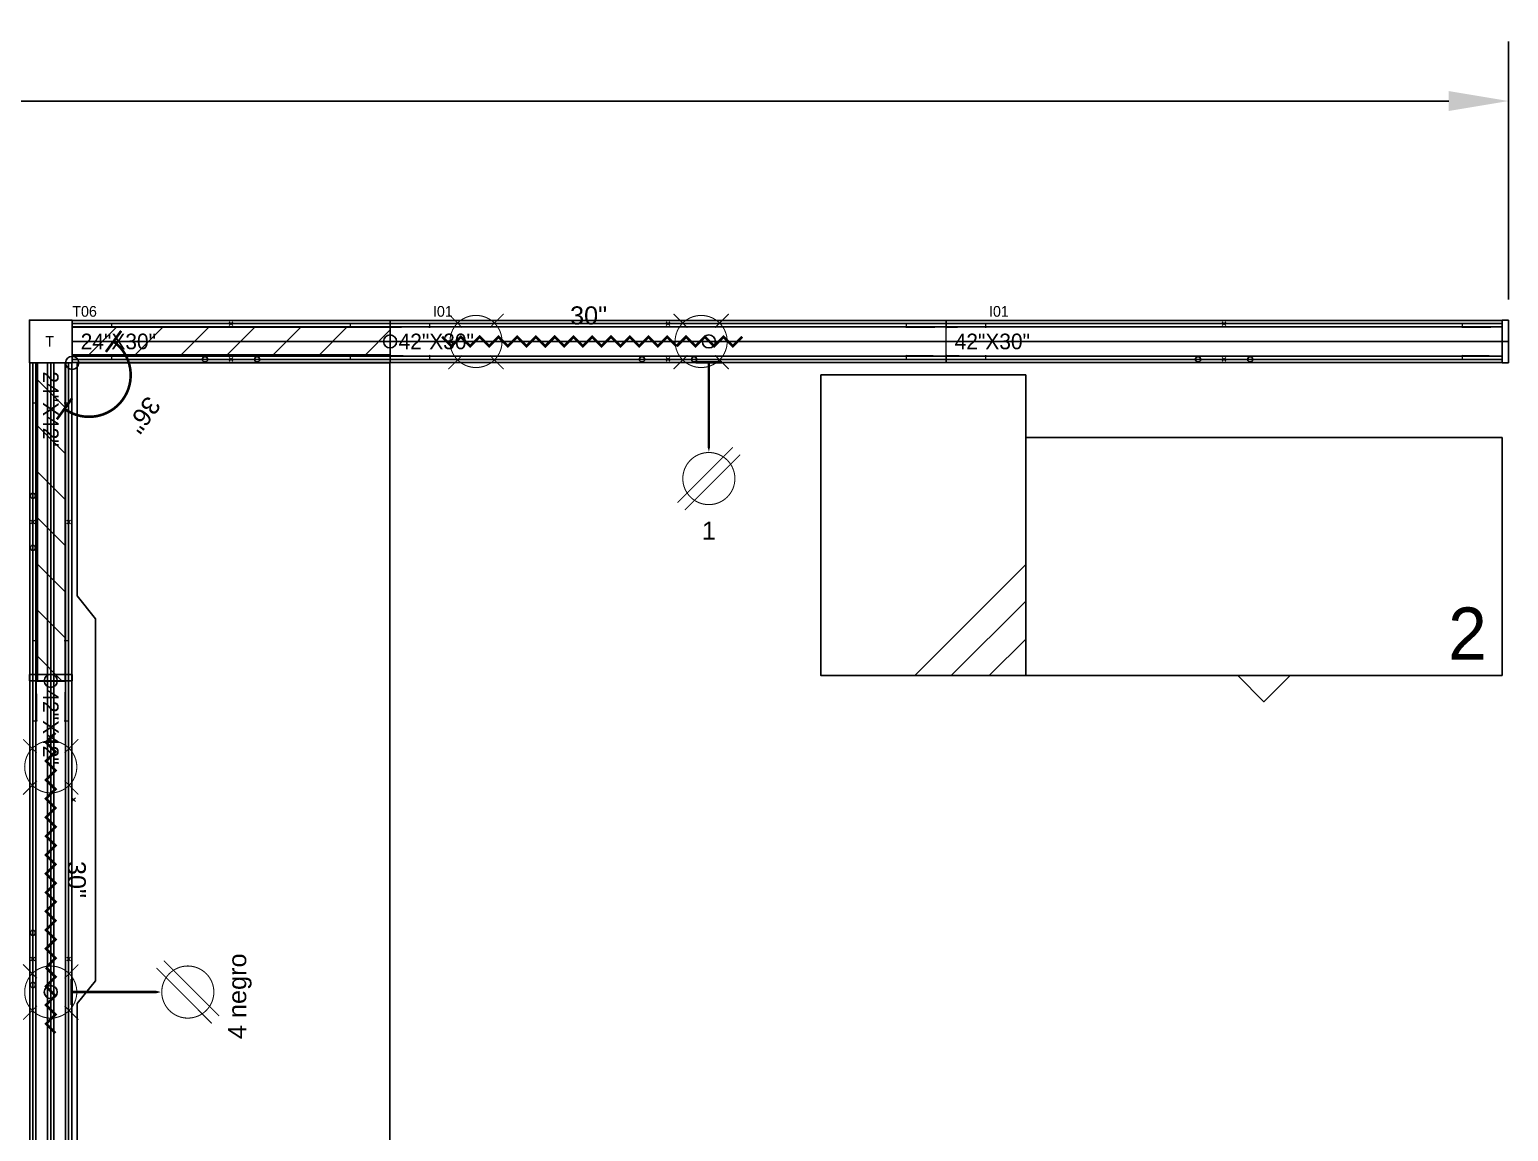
# Model space of a CAD drawing. Header units: inches. Extents: x 126 to 13186, y 9 to 361.
# Drawn here: x 2127.8 to 2239.5, y 124.7 to 207.9 of the extents above; entities that cross this region are included whole.
import ezdxf
from ezdxf.enums import TextEntityAlignment as Align

# ---------------------------------------------------------------- set-up
doc = ezdxf.new("R2010")
doc.units = ezdxf.units.IN
doc.header["$MEASUREMENT"] = 0
for name, color, linetype in [('DD2D', 7, 'Continuous'), ('DD2D_Geometry', 7, 'Continuous'), ('ELECTRI', 7, 'Continuous'), ('ENFASIS NEW', 7, 'Continuous'), ('Id Unión', 7, 'Continuous'), ('LATEFILE', 7, 'Continuous'), ('LATFILE', 7, 'Continuous'), ('LF', 7, 'Continuous'), ('S7000', 7, 'Continuous'), ('TEXT HARNESS', 7, 'Continuous')]:
    doc.layers.add(name, color=color, linetype=linetype)
doc.styles.add('ARIAL', font='arial.ttf')
doc.styles.get("Standard").update_dxf_attribs({"font": 'stylu.ttf'})
doc.dimstyles.get("Standard").update_dxf_attribs({"dimscale": 25, "dimtxt": 0.18, "dimasz": 0.18, "dimexe": 0.18, "dimexo": 0.0625, "dimgap": 0.09, "dimtad": 0, "dimtih": 1, "dimtoh": 1, "dimzin": 0, "dimdsep": 46, "dimlunit": 4, "dimtxsty": 'Standard', "dimcen": 0.09, "dimadec": 0, "dimazin": 0, "dimtfac": 1, "dimtofl": 0, "dimtmove": 0, "dimatfit": 3, "dimfxl": 1, "dimtolj": 1, "dimtzin": 0, "dimarcsym": 0})

# ---------------------------------------------------------------- blocks, each defined once
blk = doc.blocks.new('829030')
at = {"color": 1, "const_width": 0.002}
for points in [[(0.1385, 0.0265), (0.112, 0.053)], [(0.1915, 0.0265), (0.218, 0.053)], [(0.5705, 0.0265), (0.544, 0.053)], [(0.6235, 0.0265), (0.65, 0.053)], [(0.1385, -0.0265), (0.112, -0.053)], [(0.1915, -0.0265), (0.218, -0.053)], [(0.5705, -0.0265), (0.544, -0.053)], [(0.6235, -0.0265), (0.65, -0.053)]]:
    blk.add_lwpolyline(points, dxfattribs=at)
for points in [[(0.165, -0.05, -1), (0.165, 0.05, -1)], [(0.597, -0.05, 1), (0.597, 0.05, 1)]]:
    blk.add_lwpolyline(points, format="xyb", close=True, dxfattribs=at)
at = {"color": 1}
for points in [[(0.1, 0.009, 0.005, 0.005, 0), (0.118, -0.009, 0.005, 0.005, 0), (0.136, 0.009, 0.005, 0.005, 0), (0.154, -0.009, 0.005, 0.005, 0), (0.172, 0.009, 0.005, 0.005, 0), (0.19, -0.009, 0.005, 0.005, 0), (0.208, 0.009, 0.005, 0.005, 0), (0.226, -0.009, 0.005, 0.005, 0), (0.244, 0.009, 0.005, 0.005, 0), (0.262, -0.009, 0.005, 0.005, 0), (0.28, 0.009, 0.005, 0.005, 0), (0.298, -0.009, 0.005, 0.005, 0), (0.316, 0.009, 0.005, 0.005, 0), (0.334, -0.009, 0.005, 0.005, 0), (0.352, 0.009, 0.005, 0.005, 0), (0.37, -0.009, 0.005, 0.005, 0), (0.388, 0.009, 0.005, 0.005, 0), (0.406, -0.009, 0.005, 0.005, 0), (0.424, 0.009, 0.005, 0.005, 0), (0.442, -0.009, 0.005, 0.005, 0), (0.46, 0.009, 0.005, 0.005, 0), (0.478, -0.009, 0.005, 0.005, 0), (0.496, 0.009, 0.005, 0.005, 0), (0.514, -0.009, 0.005, 0.005, 0), (0.532, 0.009, 0.005, 0.005, 0), (0.55, -0.009, 0, 0, 0)], [(0.676, 0.009, 0.005, 0.005, 0), (0.658, -0.009, 0.005, 0.005, 0), (0.64, 0.009, 0.005, 0.005, 0), (0.622, -0.009, 0.005, 0.005, 0), (0.604, 0.009, 0.005, 0.005, 0), (0.586, -0.009, 0.005, 0.005, 0), (0.568, 0.009, 0.005, 0.005, 0), (0.55, -0.009, 0, 0, 0)]]:
    blk.add_lwpolyline(points, format="xyseb", dxfattribs=at)
blk.add_circle((0, 0), 0.0125, dxfattribs=at)
blk.add_point((0, 0), dxfattribs=at)
at = {"layer": 'TEXT HARNESS', "color": 1, "style": 'ARIAL'}
blk.add_text('30"', height=0.03469, dxfattribs=at).set_placement((0.381, 0.05), align=Align.MIDDLE)
blk = doc.blocks.new('8065E4C')
at = {"color": 1}
for points in [[(0, -0.04, 0.005, 0.005, 0), (0, -0.165, 0.025, 0, 0), (0, -0.2114, 0, 0, 0)], [(-0.0601, -0.309, 0.002, 0.002, 0), (0.046, -0.2029, 0.002, 0.002, 0)], [(-0.046, -0.3231, 0.002, 0.002, 0), (0.0601, -0.217, 0.002, 0.002, 0)]]:
    blk.add_lwpolyline(points, format="xyseb", dxfattribs=at)
at = {"color": 1, "const_width": 0.005}
blk.add_lwpolyline([(0.025, -0.04), (-0.025, -0.04)], dxfattribs=at)
at = {"color": 1, "const_width": 0.002}
blk.add_lwpolyline([(-0.05, -0.263, -1), (0.05, -0.263, -1)], format="xyb", close=True, dxfattribs=at)
at = {"color": 1}
blk.add_circle((0, 0), 0.0125, dxfattribs=at)
blk.add_point((0, 0), dxfattribs=at)
at = {"layer": 'TEXT HARNESS', "color": 1, "style": 'ARIAL'}
blk.add_text('4 negro', height=0.03469, dxfattribs=at).set_placement((-0.0081, -0.363), align=Align.MIDDLE)
blk = doc.blocks.new('*X45')
at = {"color": 0}
for p, q in [((45.2092, -47.6869), (45.2569, -47.6392)), ((45.2923, -47.6922), (45.3453, -47.6392)), ((45.3807, -47.6922), (45.4337, -47.6392)), ((45.4691, -47.6922), (45.5221, -47.6392)), ((45.5575, -47.6922), (45.6105, -47.6392)), ((45.6459, -47.6922), (45.6989, -47.6392)), ((45.7343, -47.6922), (45.7873, -47.6392))]:
    blk.add_line(p, q, dxfattribs=at)
blk = doc.blocks.new('806224')
at = {"color": 1}
for p, q in [((-0.6104, 0), (0, 0)), ((-0.6104, -0.053), (-0.6104, 0)), ((0, 0), (0, -0.053)), ((0, -0.053), (-0.6104, -0.053))]:
    blk.add_line(p, q, dxfattribs=at)
blk.add_blockref('*X45', (-45.8197, 47.6392), dxfattribs=at)
blk = doc.blocks.new('817736')
at = {"color": 3, "const_width": 0.005}
blk.add_lwpolyline([(0.08, 0.04, 1), (-0.08, 0.04)], format="xyb", dxfattribs=at)
for points in [[(-0.055, 0.04), (-0.105, 0.04)], [(0.055, 0.04), (0.105, 0.04)]]:
    blk.add_lwpolyline(points, dxfattribs=at)
at = {"color": 3}
blk.add_circle((0, 0), 0.0125, dxfattribs=at)
blk.add_point((0, 0), dxfattribs=at)
at = {"layer": 'TEXT HARNESS', "color": 3, "style": 'ARIAL'}
blk.add_text('36"', height=0.03469, dxfattribs=at).set_placement((0, 0.17), align=Align.MIDDLE)
blk = doc.blocks.new('DD40102466AB')
at = {"color": 1}
for p, q in [((0.0035, -0.0035), (-0.0035, 0.0035)), ((0.0035, 0.0035), (-0.0035, -0.0035))]:
    blk.add_line(p, q, dxfattribs=at)
blk.add_lwpolyline([(-0.3472, -0.0417), (0.3472, -0.0417), (0.391, -0.0067), (0.838, -0.0067), (0.838, -0.6067), (-0.838, -0.6067), (-0.838, -0.0067), (-0.391, -0.0067)], close=True)
blk.add_point((0, 0))
blk.add_point((0, 0))
blk.add_point((0, 0), dxfattribs=at)
blk = doc.blocks.new('DD40102442AB')
at = {"color": 1}
for p, q in [((0.0035, -0.0035), (-0.0035, 0.0035)), ((0.0035, 0.0035), (-0.0035, -0.0035))]:
    blk.add_line(p, q, dxfattribs=at)
blk.add_point((0, 0))
blk.add_point((0, 0))
blk.add_point((0, 0), dxfattribs=at)
blk = doc.blocks.new('S7012')
for p, q in [((0.18, -0.577), (0.393, -0.364)), ((0.25, -0.577), (0.393, -0.434)), ((0.323, -0.577), (0.393, -0.507))]:
    blk.add_line(p, q)
blk.add_lwpolyline([(0, 0), (0.393, 0), (0.393, -0.577), (0, -0.577)], close=True)
blk = doc.blocks.new('LF4023627S')
for p, q in [((0, 0), (0.914, 0)), ((0, -0.457), (0.914, -0.457))]:
    blk.add_line(p, q)
at = {"layer": 'LATEFILE'}
for p, q in [((0, -0.457), (0, 0)), ((0.914, 0), (0.914, -0.457))]:
    blk.add_line(p, q, dxfattribs=at)
blk.add_lwpolyline([(0.407, -0.457), (0.457, -0.507), (0.507, -0.457)], close=True, dxfattribs=at)
at = {"layer": 'LATFILE', "insert": (0.8103, -0.3262), "char_height": 0.1, "width": 0.07696, "attachment_point": 1}
blk.add_mtext('2', dxfattribs=at)
blk = doc.blocks.new('DD101024422D')
at = {"color": 1, "linetype": 'Continuous', "lineweight": 0}
for p, q in [((0.0765, 0.026), (0.0765, 0.0343)), ((0.5335, 0.0343), (0.0765, 0.0343)), ((0.5335, 0.0343), (0.5335, 0.026)), ((0, -0.0255), (0, 0.0255)), ((0.0017, 0.0275), (0.0218, 0.0275)), ((0.002, 0.0275), (0.0215, 0.0275)), ((0.0747, 0.0275), (0.0215, 0.0275)), ((0.0747, 0.0275), (0.075, 0.0275)), ((0.5353, 0.0275), (0.535, 0.0275)), ((0.5353, 0.0275), (0.5885, 0.0275)), ((0.6083, 0.0275), (0.5882, 0.0275)), ((0.608, 0.0275), (0.5885, 0.0275)), ((0.61, -0.0255), (0.61, 0.0255)), ((0.025, -0.0275), (0.002, -0.0275)), ((0.025, -0.0275), (0.0747, -0.0275)), ((0.0747, -0.0275), (0.075, -0.0275)), ((0.0765, -0.0343), (0.0765, -0.026)), ((0.5335, -0.026), (0.5335, -0.0343)), ((0.5353, -0.0275), (0.535, -0.0275)), ((0.585, -0.0275), (0.5353, -0.0275)), ((0.585, -0.0275), (0.608, -0.0275)), ((0.5335, -0.0343), (0.0765, -0.0343))]:
    blk.add_line(p, q, dxfattribs=at)
at = {"color": 1}
for p, q in [((0.3015, 0.0379), (0.3085, 0.0308)), ((0.3015, 0.0308), (0.3085, 0.0379)), ((0.3015, -0.0379), (0.3085, -0.0308)), ((0.3015, -0.0308), (0.3085, -0.0379))]:
    blk.add_line(p, q, dxfattribs=at)
for centre in [(0.255, -0.0343), (0.355, -0.0343)]:
    blk.add_circle(centre, 0.005, dxfattribs=at)
at = {"color": 1, "linetype": 'Continuous', "lineweight": 0}
for centre, radius, start, end in [((0.002, 0.0255), 0.00203, 90, 180), ((0.075, 0.026), 0.00151, 10.021, 90), ((0.075, 0.026), 0.00151, 0, 10.021), ((0.535, 0.026), 0.00151, 90, 169.979), ((0.535, 0.026), 0.00151, 169.979, 180), ((0.535, 0.026), 0.00151, 169.979, 180), ((0.608, 0.0255), 0.00203, 0, 90), ((0.002, -0.0255), 0.00203, 180, 270), ((0.075, -0.026), 0.00151, 270, 349.979), ((0.075, -0.026), 0.00151, 349.979, 0), ((0.535, -0.026), 0.00151, 180, 190.021), ((0.535, -0.026), 0.00151, 180, 190.021), ((0.535, -0.026), 0.00151, 190.021, 270), ((0.608, -0.0255), 0.00203, 270, 0)]:
    blk.add_arc(centre, radius, start, end, dxfattribs=at)
at = {"color": 1}
for p in [(0.305, 0.0343), (0.305, -0.0343)]:
    blk.add_point(p, dxfattribs=at)
at = {"insert": (0.0165, 0.0151), "char_height": 0.03, "attachment_point": 1}
blk.add_mtext_dynamic_manual_height_columns('24"X42"', width=75.494015, gutter_width=12.5, heights=[0], dxfattribs=at)
blk = doc.blocks.new('SPACE_DD10102442')
blk.add_blockref('DD101024422D', (0, 0))
blk = doc.blocks.new('DD101042422D')
at = {"color": 1, "linetype": 'Continuous', "lineweight": 0}
for p, q in [((0.0765, 0.026), (0.0765, 0.0343)), ((0.9905, 0.0343), (0.0765, 0.0343)), ((0.9905, 0.0343), (0.9905, 0.026)), ((0, -0.0255), (0, 0.0255)), ((0.0017, 0.0275), (0.0218, 0.0275)), ((0.002, 0.0275), (0.0215, 0.0275)), ((0.0747, 0.0275), (0.0215, 0.0275)), ((0.0747, 0.0275), (0.075, 0.0275)), ((0.9923, 0.0275), (0.992, 0.0275)), ((0.9923, 0.0275), (1.0455, 0.0275)), ((1.0653, 0.0275), (1.0452, 0.0275)), ((1.065, 0.0275), (1.0455, 0.0275)), ((1.067, -0.0255), (1.067, 0.0255)), ((0.025, -0.0275), (0.002, -0.0275)), ((0.025, -0.0275), (0.0747, -0.0275)), ((0.0747, -0.0275), (0.075, -0.0275)), ((0.0765, -0.0343), (0.0765, -0.026)), ((0.9905, -0.026), (0.9905, -0.0343)), ((0.9923, -0.0275), (0.992, -0.0275)), ((1.042, -0.0275), (0.9923, -0.0275)), ((1.042, -0.0275), (1.065, -0.0275)), ((0.9905, -0.0343), (0.0765, -0.0343))]:
    blk.add_line(p, q, dxfattribs=at)
at = {"color": 1}
for p, q in [((0.53, 0.0379), (0.537, 0.0308)), ((0.53, 0.0308), (0.537, 0.0379)), ((0.53, -0.0379), (0.537, -0.0308)), ((0.53, -0.0308), (0.537, -0.0379))]:
    blk.add_line(p, q, dxfattribs=at)
for centre in [(0.4835, -0.0343), (0.5835, -0.0343)]:
    blk.add_circle(centre, 0.005, dxfattribs=at)
at = {"color": 1, "linetype": 'Continuous', "lineweight": 0}
for centre, radius, start, end in [((0.002, 0.0255), 0.00203, 90, 180), ((0.075, 0.026), 0.00151, 10.021, 90), ((0.075, 0.026), 0.00151, 0, 10.021), ((0.992, 0.026), 0.00151, 90, 169.979), ((0.992, 0.026), 0.00151, 169.979, 180), ((0.992, 0.026), 0.00151, 169.979, 180), ((1.065, 0.0255), 0.00203, 0, 90), ((0.002, -0.0255), 0.00203, 180, 270), ((0.075, -0.026), 0.00151, 270, 349.979), ((0.075, -0.026), 0.00151, 349.979, 0), ((0.992, -0.026), 0.00151, 180, 190.021), ((0.992, -0.026), 0.00151, 180, 190.021), ((0.992, -0.026), 0.00151, 190.021, 270), ((1.065, -0.0255), 0.00203, 270, 0)]:
    blk.add_arc(centre, radius, start, end, dxfattribs=at)
at = {"color": 1}
for p in [(0.5335, 0.0343), (0.5335, -0.0343)]:
    blk.add_point(p, dxfattribs=at)
at = {"insert": (0.0165, 0.0151), "char_height": 0.03, "attachment_point": 1}
blk.add_mtext_dynamic_manual_height_columns('42"X42"', width=75.494015, gutter_width=12.5, heights=[0], dxfattribs=at)
blk = doc.blocks.new('SPACE_DD10104242')
blk.add_blockref('DD101042422D', (0, 0))
blk = doc.blocks.new('DD101024302D')
at = {"color": 6, "linetype": 'Continuous', "lineweight": 0}
for p, q in [((0.0765, 0.026), (0.0765, 0.0343)), ((0.5335, 0.0343), (0.0765, 0.0343)), ((0.5335, 0.0343), (0.5335, 0.026)), ((0, -0.0255), (0, 0.0255)), ((0.0017, 0.0275), (0.0218, 0.0275)), ((0.002, 0.0275), (0.0215, 0.0275)), ((0.0747, 0.0275), (0.0215, 0.0275)), ((0.0747, 0.0275), (0.075, 0.0275)), ((0.5353, 0.0275), (0.535, 0.0275)), ((0.5353, 0.0275), (0.5885, 0.0275)), ((0.6083, 0.0275), (0.5882, 0.0275)), ((0.608, 0.0275), (0.5885, 0.0275)), ((0.61, -0.0255), (0.61, 0.0255)), ((0.025, -0.0275), (0.002, -0.0275)), ((0.025, -0.0275), (0.0747, -0.0275)), ((0.0747, -0.0275), (0.075, -0.0275)), ((0.0765, -0.0343), (0.0765, -0.026)), ((0.5335, -0.026), (0.5335, -0.0343)), ((0.5353, -0.0275), (0.535, -0.0275)), ((0.585, -0.0275), (0.5353, -0.0275)), ((0.585, -0.0275), (0.608, -0.0275)), ((0.5335, -0.0343), (0.0765, -0.0343))]:
    blk.add_line(p, q, dxfattribs=at)
at = {"color": 6}
for p, q in [((0.3015, 0.0379), (0.3085, 0.0308)), ((0.3015, 0.0308), (0.3085, 0.0379)), ((0.3015, -0.0379), (0.3085, -0.0308)), ((0.3015, -0.0308), (0.3085, -0.0379))]:
    blk.add_line(p, q, dxfattribs=at)
for centre in [(0.255, -0.0343), (0.355, -0.0343)]:
    blk.add_circle(centre, 0.005, dxfattribs=at)
at = {"color": 6, "linetype": 'Continuous', "lineweight": 0}
for centre, radius, start, end in [((0.002, 0.0255), 0.00203, 90, 180), ((0.075, 0.026), 0.00151, 10.021, 90), ((0.075, 0.026), 0.00151, 0, 10.021), ((0.535, 0.026), 0.00151, 90, 169.979), ((0.535, 0.026), 0.00151, 169.979, 180), ((0.535, 0.026), 0.00151, 169.979, 180), ((0.608, 0.0255), 0.00203, 0, 90), ((0.002, -0.0255), 0.00203, 180, 270), ((0.075, -0.026), 0.00151, 270, 349.979), ((0.075, -0.026), 0.00151, 349.979, 0), ((0.535, -0.026), 0.00151, 180, 190.021), ((0.535, -0.026), 0.00151, 180, 190.021), ((0.535, -0.026), 0.00151, 190.021, 270), ((0.608, -0.0255), 0.00203, 270, 0)]:
    blk.add_arc(centre, radius, start, end, dxfattribs=at)
at = {"color": 6}
for p in [(0.305, 0.0343), (0.305, -0.0343)]:
    blk.add_point(p, dxfattribs=at)
at = {"insert": (0.0165, 0.0151), "char_height": 0.03, "attachment_point": 1}
blk.add_mtext_dynamic_manual_height_columns('24"X30"', width=75.494015, gutter_width=12.5, heights=[0], dxfattribs=at)
blk = doc.blocks.new('SPACE_DD10102430')
blk.add_blockref('DD101024302D', (0, 0))
blk = doc.blocks.new('DD101042302D')
at = {"color": 6, "linetype": 'Continuous', "lineweight": 0}
for p, q in [((0.0765, 0.026), (0.0765, 0.0343)), ((0.9905, 0.0343), (0.0765, 0.0343)), ((0.9905, 0.0343), (0.9905, 0.026)), ((0, -0.0255), (0, 0.0255)), ((0.0017, 0.0275), (0.0218, 0.0275)), ((0.002, 0.0275), (0.0215, 0.0275)), ((0.0747, 0.0275), (0.0215, 0.0275)), ((0.0747, 0.0275), (0.075, 0.0275)), ((0.9923, 0.0275), (0.992, 0.0275)), ((0.9923, 0.0275), (1.0455, 0.0275)), ((1.0653, 0.0275), (1.0452, 0.0275)), ((1.065, 0.0275), (1.0455, 0.0275)), ((1.067, -0.0255), (1.067, 0.0255)), ((0.025, -0.0275), (0.002, -0.0275)), ((0.025, -0.0275), (0.0747, -0.0275)), ((0.0747, -0.0275), (0.075, -0.0275)), ((0.0765, -0.0343), (0.0765, -0.026)), ((0.9905, -0.026), (0.9905, -0.0343)), ((0.9923, -0.0275), (0.992, -0.0275)), ((1.042, -0.0275), (0.9923, -0.0275)), ((1.042, -0.0275), (1.065, -0.0275)), ((0.9905, -0.0343), (0.0765, -0.0343))]:
    blk.add_line(p, q, dxfattribs=at)
at = {"color": 6}
for p, q in [((0.53, 0.0379), (0.537, 0.0308)), ((0.53, 0.0308), (0.537, 0.0379)), ((0.53, -0.0379), (0.537, -0.0308)), ((0.53, -0.0308), (0.537, -0.0379))]:
    blk.add_line(p, q, dxfattribs=at)
for centre in [(0.4835, -0.0343), (0.5835, -0.0343)]:
    blk.add_circle(centre, 0.005, dxfattribs=at)
at = {"color": 6, "linetype": 'Continuous', "lineweight": 0}
for centre, radius, start, end in [((0.002, 0.0255), 0.00203, 90, 180), ((0.075, 0.026), 0.00151, 10.021, 90), ((0.075, 0.026), 0.00151, 0, 10.021), ((0.992, 0.026), 0.00151, 90, 169.979), ((0.992, 0.026), 0.00151, 169.979, 180), ((0.992, 0.026), 0.00151, 169.979, 180), ((1.065, 0.0255), 0.00203, 0, 90), ((0.002, -0.0255), 0.00203, 180, 270), ((0.075, -0.026), 0.00151, 270, 349.979), ((0.075, -0.026), 0.00151, 349.979, 0), ((0.992, -0.026), 0.00151, 180, 190.021), ((0.992, -0.026), 0.00151, 180, 190.021), ((0.992, -0.026), 0.00151, 190.021, 270), ((1.065, -0.0255), 0.00203, 270, 0)]:
    blk.add_arc(centre, radius, start, end, dxfattribs=at)
at = {"color": 6}
for p in [(0.5335, 0.0343), (0.5335, -0.0343)]:
    blk.add_point(p, dxfattribs=at)
at = {"insert": (0.0165, 0.0151), "char_height": 0.03, "attachment_point": 1}
blk.add_mtext_dynamic_manual_height_columns('42"X30"', width=75.494015, gutter_width=12.5, heights=[0], dxfattribs=at)
blk = doc.blocks.new('SPACE_DD10104230')
blk.add_blockref('DD101042302D', (0, 0))
blk = doc.blocks.new('DD3021302D')
for p, q in [((0, 0.041), (0, -0.041)), ((0.012, 0.041), (0, 0.041)), ((0.012, -0.041), (0.012, 0.041)), ((0, -0.041), (0.012, -0.041))]:
    blk.add_line(p, q)
blk = doc.blocks.new('SPACE_DD302130')
blk.add_blockref('DD3021302D', (0, 0))
blk = doc.blocks.new('DD3021422D')
for p, q in [((0, 0.041), (0, -0.041)), ((0.012, 0.041), (0, 0.041)), ((0.012, -0.041), (0.012, 0.041)), ((0, -0.041), (0.012, -0.041))]:
    blk.add_line(p, q)
blk = doc.blocks.new('SPACE_DD302142')
blk.add_blockref('DD3021422D', (0, 0))
blk = doc.blocks.new('*D76')
at = {"color": 0, "lineweight": -2, "transparency": 16777216}
for p, q in [((1905.23, 187.55), (1905.23, 207.03)), ((2239.48, 187.55), (2239.48, 207.03)), ((1909.73, 202.53), (2056.99, 202.53)), ((2234.98, 202.53), (2087.72, 202.53))]:
    blk.add_line(p, q, dxfattribs=at)
at = {"color": 0, "transparency": 16777216}
for points in [[(1909.73, 203.28), (1909.73, 201.78), (1905.23, 202.53)], [(2234.98, 203.28), (2234.98, 201.78), (2239.48, 202.53)]]:
    blk.add_solid(points, dxfattribs=at)
at = {"layer": 'Defpoints', "color": 0, "transparency": 16777216}
for p in [(2239.48, 202.53), (1905.23, 185.98), (2239.48, 185.98)]:
    blk.add_point(p, dxfattribs=at)
at = {"color": 0, "transparency": 16777216, "insert": (2072.36, 202.53), "char_height": 4.5, "attachment_point": 5}
blk.add_mtext('\\A1;27\'-10{\\H1.000000x;\\S1/4;}"', dxfattribs=at)
blk = doc.blocks.new('8065E1C')
at = {"color": 1}
for points in [[(0, -0.04, 0.005, 0.005, 0), (0, -0.165, 0.025, 0, 0), (0, -0.2114, 0, 0, 0)], [(-0.0601, -0.309, 0.002, 0.002, 0), (0.046, -0.2029, 0.002, 0.002, 0)], [(-0.046, -0.3231, 0.002, 0.002, 0), (0.0601, -0.217, 0.002, 0.002, 0)]]:
    blk.add_lwpolyline(points, format="xyseb", dxfattribs=at)
at = {"color": 1, "const_width": 0.005}
blk.add_lwpolyline([(0.025, -0.04), (-0.025, -0.04)], dxfattribs=at)
at = {"color": 1, "const_width": 0.002}
blk.add_lwpolyline([(-0.05, -0.263, -1), (0.05, -0.263, -1)], format="xyb", close=True, dxfattribs=at)
at = {"color": 1}
blk.add_circle((0, 0), 0.0125, dxfattribs=at)
blk.add_point((0, 0), dxfattribs=at)
at = {"layer": 'TEXT HARNESS', "color": 1, "style": 'ARIAL'}
blk.add_text('1', height=0.0347, dxfattribs=at).set_placement((0, -0.363), align=Align.MIDDLE)

msp = doc.modelspace()

# ---------------------------------------------------------------- linework, layer by layer
at = {"layer": 'DD2D'}
for p, q in [((2130.979, 185.72), (2154.995, 185.72)), ((2154.995, 185.72), (2197.002, 185.72)), ((2197.002, 185.72), (2239.01, 185.72)), ((2130.979, 184.37), (2154.995, 184.37)), ((2154.995, 184.37), (2154.998, 184.37)), ((2154.995, 184.37), (2197.002, 184.37)), ((2197.002, 184.37), (2197.006, 184.37)), ((2197.002, 184.37), (2239.01, 184.37)), ((2239.01, 184.37), (2239.483, 184.37)), ((2128.014, 182.755), (2128.014, 158.74)), ((2129.364, 182.755), (2129.364, 158.74)), ((2129.364, 182.755), (2129.364, 158.74)), ((2130.715, 182.755), (2130.715, 158.74)), ((2130.979, 183.019), (2154.995, 183.019)), ((2154.995, 183.019), (2197.002, 183.019)), ((2197.002, 183.019), (2239.01, 183.019)), ((2128.014, 158.74), (2128.014, 116.732)), ((2129.364, 158.74), (2129.364, 159.212)), ((2129.364, 158.74), (2129.364, 116.732)), ((2129.364, 158.74), (2129.364, 116.732)), ((2130.715, 158.74), (2130.715, 116.732))]:
    msp.add_line(p, q, dxfattribs=at)
at = {"layer": 'DD2D_Geometry'}
for points in [[(2127.75, 182.755), (2130.983, 182.755), (2130.983, 185.984), (2127.75, 185.984)], [(2130.979, 185.484), (2154.995, 185.484), (2154.995, 185.956), (2130.979, 185.956)], [(2130.979, 185.484), (2154.995, 185.484), (2154.995, 185.956), (2130.979, 185.956)], [(2154.995, 185.484), (2197.002, 185.484), (2197.002, 185.956), (2154.995, 185.956)], [(2154.995, 185.484), (2197.002, 185.484), (2197.002, 185.956), (2154.995, 185.956)], [(2197.002, 185.484), (2239.01, 185.484), (2239.01, 185.956), (2197.002, 185.956)], [(2197.002, 185.484), (2239.01, 185.484), (2239.01, 185.956), (2197.002, 185.956)], [(2154.995, 184.37), (2154.998, 184.37), (2154.998, 184.37), (2154.995, 184.37)], [(2197.002, 184.37), (2197.006, 184.37), (2197.006, 184.37), (2197.002, 184.37)], [(2130.979, 182.783), (2154.995, 182.783), (2154.995, 183.255), (2130.979, 183.255)], [(2130.979, 182.783), (2154.995, 182.783), (2154.995, 183.255), (2130.979, 183.255)], [(2154.995, 182.783), (2197.002, 182.783), (2197.002, 183.255), (2154.995, 183.255)], [(2154.995, 182.783), (2197.002, 182.783), (2197.002, 183.255), (2154.995, 183.255)], [(2197.002, 182.783), (2239.01, 182.783), (2239.01, 183.255), (2197.002, 183.255)], [(2197.002, 182.783), (2239.01, 182.783), (2239.01, 183.255), (2197.002, 183.255)], [(2127.778, 182.755), (2127.778, 158.74), (2128.25, 158.74), (2128.25, 182.755)], [(2127.778, 182.755), (2127.778, 158.74), (2128.25, 158.74), (2128.25, 182.755)], [(2129.128, 182.755), (2129.128, 158.74), (2129.601, 158.74), (2129.601, 182.755)], [(2129.128, 182.755), (2129.128, 158.74), (2129.601, 158.74), (2129.601, 182.755)], [(2130.479, 182.755), (2130.479, 158.74), (2130.951, 158.74), (2130.951, 182.755)], [(2130.479, 182.755), (2130.479, 158.74), (2130.951, 158.74), (2130.951, 182.755)], [(2127.778, 158.74), (2127.778, 116.732), (2128.25, 116.732), (2128.25, 158.74)], [(2127.778, 158.74), (2127.778, 116.732), (2128.25, 116.732), (2128.25, 158.74)], [(2129.128, 158.74), (2129.128, 116.732), (2129.601, 116.732), (2129.601, 158.74)], [(2129.128, 158.74), (2129.128, 116.732), (2129.601, 116.732), (2129.601, 158.74)], [(2130.479, 158.74), (2130.479, 116.732), (2130.951, 116.732), (2130.951, 158.74)], [(2130.479, 158.74), (2130.479, 116.732), (2130.951, 116.732), (2130.951, 158.74)]]:
    msp.add_lwpolyline(points, close=True, dxfattribs=at)

# ---------------------------------------------------------------- block references
at = {"layer": 'DD2D_Geometry', "xscale": 39.3700787401575, "yscale": 39.3700787401575, "zscale": 39.3700787401575}
for name, p in [('SPACE_DD10102430', (2130.979, 184.37)), ('SPACE_DD10104230', (2154.995, 184.37)), ('SPACE_DD10104230', (2197.002, 184.37)), ('SPACE_DD302130', (2239.01, 184.37)), ('SPACE_DD302130', (2239.01, 184.37))]:
    msp.add_blockref(name, p, dxfattribs=at)
for name, p, rotation in [('SPACE_DD10102442', (2129.364, 182.755), 270), ('SPACE_DD302142', (2129.364, 158.74), 90), ('SPACE_DD302142', (2129.364, 158.74), 90), ('SPACE_DD10104242', (2129.364, 158.74), 270)]:
    msp.add_blockref(name, p, dxfattribs=dict(at, rotation=rotation))
at = {"layer": 'ELECTRI', "xscale": 39.3700787401575, "yscale": 39.3700787401575, "zscale": 39.3700787401575}
for name, p in [('829030', (2154.995, 184.37)), ('8065E1C', (2179.081, 184.37))]:
    msp.add_blockref(name, p, dxfattribs=at)
for name, p, rotation in [('817736', (2130.983, 182.755), 233.9530789057118), ('806224', (2130.979, 183.367), 180), ('806224', (2128.362, 182.755), 90), ('829030', (2129.365, 158.74), 270), ('8065E4C', (2129.365, 135.236), 90)]:
    msp.add_blockref(name, p, dxfattribs=dict(at, rotation=rotation))
at = {"layer": 'ENFASIS NEW', "xscale": 39.3700787401575, "yscale": 39.3700787401575, "zscale": 39.3700787401575, "rotation": 90}
msp.add_blockref('DD40102466AB', (2131.107, 149.762), dxfattribs=at)
at = {"layer": 'ENFASIS NEW', "xscale": 39.3700787401575, "yscale": 39.3700787401575, "zscale": 39.3700787401575}
for p in [(2175.996, 183.018), (2218.004, 183.018)]:
    msp.add_blockref('DD40102442AB', p, dxfattribs=at)
at = {"layer": 'LF', "xscale": 39.3700787401575, "yscale": 39.3700787401575, "zscale": 39.3700787401575}
msp.add_blockref('LF4023627S', (2203.024, 177.124), dxfattribs=at)
at = {"layer": 'S7000', "xscale": 39.3700787401575, "yscale": 39.3700787401575, "zscale": 39.3700787401575}
msp.add_blockref('S7012', (2187.551, 181.848), dxfattribs=at)

# ---------------------------------------------------------------- texts
at = {"layer": 'DD2D_Geometry'}
msp.add_text('T', height=0.807, dxfattribs=at).set_placement((2128.961, 183.966))
at = {"layer": 'Id Unión'}
for s, p in [('T06', (2130.991, 186.24)), ('I01', (2158.236, 186.24)), ('I01', (2200.243, 186.24))]:
    msp.add_text(s, height=0.8071, dxfattribs=at).set_placement(p)

# ---------------------------------------------------------------- dimensions: what is measured, and where the dimension line sits
dim = msp.add_linear_dim(base=(2239.483, 202.526), p1=(1905.234, 185.984), p2=(2239.483, 185.984), dimstyle='Standard')
dim.commit()
dim.dimension.update_dxf_attribs({"geometry": '*D76', "text_midpoint": (2072.359, 202.526)})

doc.saveas('drawing.dxf')
